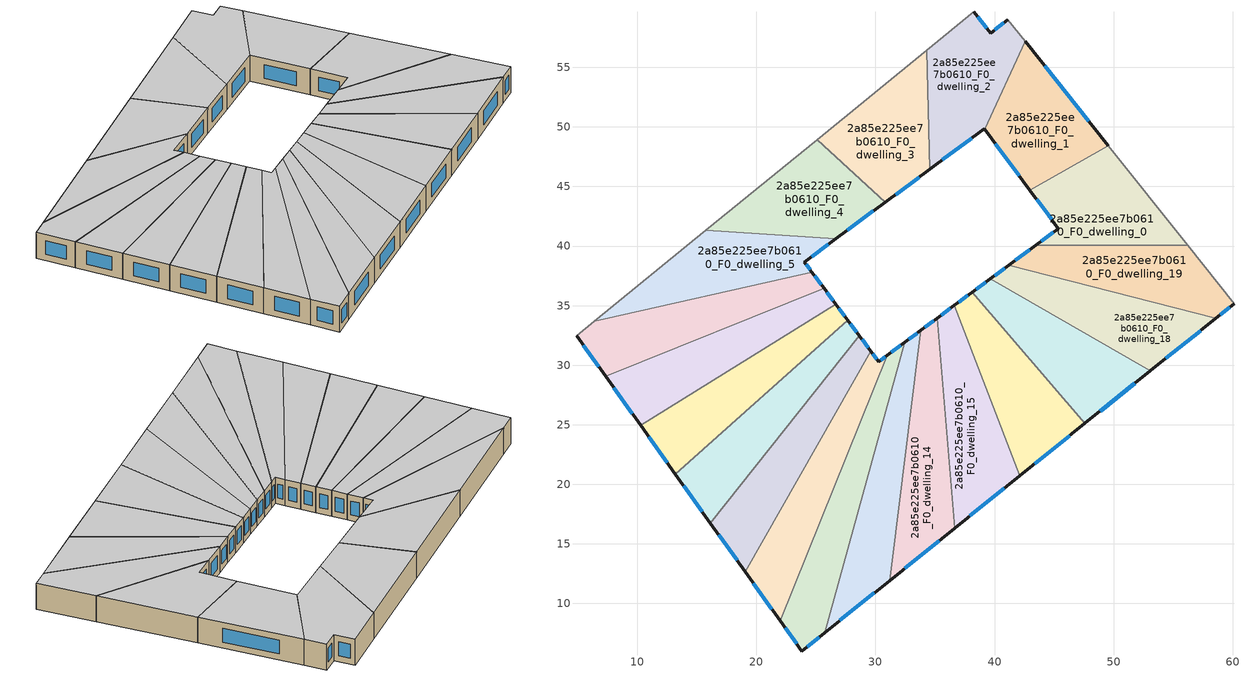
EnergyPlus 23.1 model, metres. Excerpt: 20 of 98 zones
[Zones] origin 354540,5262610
2a85e225ee7b0610_F0_dwelling_0
 floor ground (EU_floor_Construction): 49.57,48.4 56.2,40.07 43.47,40.07 45.37,41.47 42.96,44.7 z0
 wall outside (EU_wall_Construction): 42.96,44.7 45.37,41.47 43.47,40.07 z0:3
 wall to 2a85e225ee7b0610_F0_dwelling_1 (EU_wall_Construction): 49.57,48.4 42.96,44.7 z0:3
 wall adiabatic (EU_wall_Construction): 56.2,40.07 49.57,48.4 z0:3
 wall to 2a85e225ee7b0610_F0_dwelling_19 (EU_wall_Construction): 43.47,40.07 56.2,40.07 z0:3
 window (EU_Window_Construction): 44.92,41.14 43.91,40.4 / 43.53,43.94 44.8,42.23 z0.7:2.3
 ceiling to 2a85e225ee7b0610_F1_dwelling_0 (EU_floor_Construction): 56.2,40.07 49.57,48.4 42.96,44.7 45.37,41.47 43.47,40.07 z3
2a85e225ee7b0610_F0_dwelling_1
 floor ground (EU_floor_Construction): 42.58,57.18 49.57,48.4 42.96,44.7 39.18,49.79 z0
 wall outside (EU_wall_Construction): 39.18,49.79 42.96,44.7 / 49.57,48.4 42.58,57.18 z0:3
 wall to 2a85e225ee7b0610_F0_dwelling_2 (EU_wall_Construction): 42.58,57.18 39.18,49.79 z0:3
 window (EU_Window_Construction): 40.07,48.59 42.07,45.9 / 47.92,50.47 44.22,55.12 z0.7:2.3
 ceiling to 2a85e225ee7b0610_F1_dwelling_1 (EU_floor_Construction): 49.57,48.4 42.58,57.18 39.18,49.79 42.96,44.7 z3
2a85e225ee7b0610_F0_dwelling_10
 floor ground (EU_floor_Construction): 28.66,32.46 29.63,31.16 19.08,12.64 16.15,16.74 z0
 wall outside (EU_wall_Construction): 29.63,31.16 28.66,32.46 / 16.15,16.74 19.08,12.64 z0:3
 wall to 2a85e225ee7b0610_F0_dwelling_11 (EU_wall_Construction): 19.08,12.64 29.63,31.16 z0:3
 wall to 2a85e225ee7b0610_F0_dwelling_9 (EU_wall_Construction): 28.66,32.46 16.15,16.74 z0:3
 window (EU_Window_Construction): 29.4,31.47 28.89,32.16 / 16.84,15.78 18.39,13.61 z0.7:2.3
 ceiling to 2a85e225ee7b0610_F1_dwelling_10 (EU_floor_Construction): 19.08,12.64 29.63,31.16 28.66,32.46 16.15,16.74 z3
2a85e225ee7b0610_F0_dwelling_11
 floor ground (EU_floor_Construction): 30.98,30.83 21.99,8.56 19.08,12.64 29.63,31.16 30.27,30.3 z0
 wall outside (EU_wall_Construction): 30.98,30.83 30.27,30.3 29.63,31.16 / 19.08,12.64 21.99,8.56 z0:3
 wall to 2a85e225ee7b0610_F0_dwelling_12 (EU_wall_Construction): 21.99,8.56 30.98,30.83 z0:3
 window (EU_Window_Construction): 30.12,30.51 29.78,30.96 / 30.81,30.71 30.43,30.43 / 19.76,11.68 21.31,9.52 z0.7:2.3
 ceiling to 2a85e225ee7b0610_F1_dwelling_11 (EU_floor_Construction): 21.99,8.56 30.98,30.83 30.27,30.3 29.63,31.16 19.08,12.64 z3
2a85e225ee7b0610_F0_dwelling_12
 floor ground (EU_floor_Construction): 32.46,31.93 25.74,7.54 23.82,6 21.99,8.56 30.98,30.83 z0
 wall outside (EU_wall_Construction): 32.46,31.93 30.98,30.83 / 21.99,8.56 23.82,6 25.74,7.54 z0:3
 wall to 2a85e225ee7b0610_F0_dwelling_13 (EU_wall_Construction): 25.74,7.54 32.46,31.93 z0:3
 window (EU_Window_Construction): 32.12,31.67 31.33,31.09 / 24.27,6.36 25.29,7.18 / 22.42,7.96 23.39,6.6 z0.7:2.3
 ceiling to 2a85e225ee7b0610_F1_dwelling_12 (EU_floor_Construction): 25.74,7.54 32.46,31.93 30.98,30.83 21.99,8.56 23.82,6 z3
2a85e225ee7b0610_F0_dwelling_13
 floor ground (EU_floor_Construction): 33.81,32.93 31.19,11.92 25.74,7.54 32.46,31.93 z0
 wall outside (EU_wall_Construction): 33.81,32.93 32.46,31.93 / 25.74,7.54 31.19,11.92 z0:3
 wall to 2a85e225ee7b0610_F0_dwelling_14 (EU_wall_Construction): 31.19,11.92 33.81,32.93 z0:3
 window (EU_Window_Construction): 33.5,32.69 32.78,32.16 / 27.02,8.57 29.91,10.89 z0.7:2.3
 ceiling to 2a85e225ee7b0610_F1_dwelling_13 (EU_floor_Construction): 31.19,11.92 33.81,32.93 32.46,31.93 25.74,7.54 z3
2a85e225ee7b0610_F0_dwelling_14
 floor ground (EU_floor_Construction): 35.21,33.96 36.64,16.31 31.19,11.92 33.81,32.93 z0
 wall outside (EU_wall_Construction): 35.21,33.96 33.81,32.93 / 31.19,11.92 36.64,16.31 z0:3
 wall to 2a85e225ee7b0610_F0_dwelling_15 (EU_wall_Construction): 36.64,16.31 35.21,33.96 z0:3
 window (EU_Window_Construction): 34.88,33.72 34.14,33.17 / 32.47,12.95 35.36,15.28 z0.7:2.3
 ceiling to 2a85e225ee7b0610_F1_dwelling_14 (EU_floor_Construction): 36.64,16.31 35.21,33.96 33.81,32.93 31.19,11.92 z3
2a85e225ee7b0610_F0_dwelling_15
 floor ground (EU_floor_Construction): 36.64,35.02 42.11,20.7 36.64,16.31 35.21,33.96 z0
 wall outside (EU_wall_Construction): 36.64,35.02 35.21,33.96 / 36.64,16.31 42.11,20.7 z0:3
 wall to 2a85e225ee7b0610_F0_dwelling_16 (EU_wall_Construction): 42.11,20.7 36.64,35.02 z0:3
 window (EU_Window_Construction): 36.3,34.77 35.54,34.21 / 37.93,17.34 40.83,19.67 z0.7:2.3
 ceiling to 2a85e225ee7b0610_F1_dwelling_15 (EU_floor_Construction): 42.11,20.7 36.64,35.02 35.21,33.96 36.64,16.31 z3
2a85e225ee7b0610_F0_dwelling_16
 floor ground (EU_floor_Construction): 38.11,36.11 47.59,25.11 42.11,20.7 36.64,35.02 z0
 wall outside (EU_wall_Construction): 38.11,36.11 36.64,35.02 / 42.11,20.7 47.59,25.11 z0:3
 wall to 2a85e225ee7b0610_F0_dwelling_17 (EU_wall_Construction): 47.59,25.11 38.11,36.11 z0:3
 window (EU_Window_Construction): 37.77,35.85 36.98,35.27 / 43.4,21.74 46.3,24.07 z0.7:2.3
 ceiling to 2a85e225ee7b0610_F1_dwelling_16 (EU_floor_Construction): 47.59,25.11 38.11,36.11 36.64,35.02 42.11,20.7 z3
2a85e225ee7b0610_F0_dwelling_17
 floor ground (EU_floor_Construction): 53.08,29.52 47.59,25.11 38.11,36.11 39.64,37.24 z0
 wall outside (EU_wall_Construction): 39.64,37.24 38.11,36.11 / 47.59,25.11 53.08,29.52 z0:3
 wall to 2a85e225ee7b0610_F0_dwelling_18 (EU_wall_Construction): 53.08,29.52 39.64,37.24 z0:3
 window (EU_Window_Construction): 39.28,36.97 38.47,36.37 / 48.88,26.15 51.79,28.49 z0.7:2.3
 ceiling to 2a85e225ee7b0610_F1_dwelling_17 (EU_floor_Construction): 53.08,29.52 39.64,37.24 38.11,36.11 47.59,25.11 z3
2a85e225ee7b0610_F0_dwelling_18
 floor ground (EU_floor_Construction): 58.58,33.95 53.08,29.52 39.64,37.24 41.21,38.4 z0
 wall outside (EU_wall_Construction): 41.21,38.4 39.64,37.24 / 53.08,29.52 58.58,33.95 z0:3
 wall to 2a85e225ee7b0610_F0_dwelling_19 (EU_wall_Construction): 58.58,33.95 41.21,38.4 z0:3
 window (EU_Window_Construction): 40.84,38.13 40.01,37.51 / 54.37,30.56 57.29,32.91 z0.7:2.3
 ceiling to 2a85e225ee7b0610_F1_dwelling_18 (EU_floor_Construction): 58.58,33.95 41.21,38.4 39.64,37.24 53.08,29.52 z3
2a85e225ee7b0610_F0_dwelling_19
 floor ground (EU_floor_Construction): 56.2,40.07 60.1,35.17 58.58,33.95 41.21,38.4 43.47,40.07 z0
 wall outside (EU_wall_Construction): 43.47,40.07 41.21,38.4 / 58.58,33.95 60.1,35.17 z0:3
 wall adiabatic (EU_wall_Construction): 60.1,35.17 56.2,40.07 z0:3
 window (EU_Window_Construction): 42.94,39.68 41.74,38.79 / 58.94,34.23 59.74,34.88 z0.7:2.3
 ceiling to 2a85e225ee7b0610_F1_dwelling_19 (EU_floor_Construction): 60.1,35.17 56.2,40.07 43.47,40.07 41.21,38.4 58.58,33.95 z3
2a85e225ee7b0610_F0_dwelling_2
 floor ground (EU_floor_Construction): 41.13,59 42.58,57.18 39.18,49.79 39.15,49.83 34.55,46.43 34.3,56.42 38.28,59.65 39.69,57.87 z0
 wall outside (EU_wall_Construction): 41.13,59 39.69,57.87 38.28,59.65 / 34.55,46.43 39.15,49.83 39.18,49.79 z0:3
 wall adiabatic (EU_wall_Construction): 42.58,57.18 41.13,59 / 38.28,59.65 34.3,56.42 z0:3
 wall to 2a85e225ee7b0610_F0_dwelling_3 (EU_wall_Construction): 34.3,56.42 34.55,46.43 z0:3
 window (EU_Window_Construction): 40.79,58.74 40.03,58.14 / 35.63,47.23 38.07,49.03 / 39.36,58.29 38.61,59.23 z0.7:2.3
 ceiling to 2a85e225ee7b0610_F1_dwelling_2 (EU_floor_Construction): 39.18,49.79 42.58,57.18 41.13,59 39.69,57.87 38.28,59.65 34.3,56.42 34.55,46.43 39.15,49.83 z3
2a85e225ee7b0610_F0_dwelling_3
 floor ground (EU_floor_Construction): 34.3,56.42 34.55,46.43 30.81,43.66 25.11,48.93 z0
 wall outside (EU_wall_Construction): 30.81,43.66 34.55,46.43 z0:3
 wall to 2a85e225ee7b0610_F0_dwelling_4 (EU_wall_Construction): 25.11,48.93 30.81,43.66 z0:3
 wall adiabatic (EU_wall_Construction): 34.3,56.42 25.11,48.93 z0:3
 window (EU_Window_Construction): 31.69,44.31 33.67,45.78 z0.7:2.3
 ceiling to 2a85e225ee7b0610_F1_dwelling_3 (EU_floor_Construction): 34.55,46.43 34.3,56.42 25.11,48.93 30.81,43.66 z3
2a85e225ee7b0610_F0_dwelling_4
 floor ground (EU_floor_Construction): 30.81,43.66 26.67,40.6 15.76,41.32 25.11,48.93 z0
 wall outside (EU_wall_Construction): 26.67,40.6 30.81,43.66 z0:3
 wall to 2a85e225ee7b0610_F0_dwelling_5 (EU_wall_Construction): 15.76,41.32 26.67,40.6 z0:3
 wall adiabatic (EU_wall_Construction): 25.11,48.93 15.76,41.32 z0:3
 window (EU_Window_Construction): 27.64,41.32 29.84,42.94 z0.7:2.3
 ceiling to 2a85e225ee7b0610_F1_dwelling_4 (EU_floor_Construction): 30.81,43.66 25.11,48.93 15.76,41.32 26.67,40.6 z3
2a85e225ee7b0610_F0_dwelling_5
 floor ground (EU_floor_Construction): 26.67,40.6 24.05,38.66 24.68,37.81 6.41,33.7 15.76,41.32 z0
 wall outside (EU_wall_Construction): 24.68,37.81 24.05,38.66 26.67,40.6 z0:3
 wall to 2a85e225ee7b0610_F0_dwelling_6 (EU_wall_Construction): 6.41,33.7 24.68,37.81 z0:3
 wall adiabatic (EU_wall_Construction): 15.76,41.32 6.41,33.7 z0:3
 window (EU_Window_Construction): 24.66,39.11 26.05,40.14 / 24.53,38.01 24.19,38.46 z0.7:2.3
 ceiling to 2a85e225ee7b0610_F1_dwelling_5 (EU_floor_Construction): 24.68,37.81 24.05,38.66 26.67,40.6 15.76,41.32 6.41,33.7 z3
2a85e225ee7b0610_F0_dwelling_6
 floor ground (EU_floor_Construction): 24.68,37.81 25.69,36.44 7.35,29.07 4.91,32.48 6.41,33.7 z0
 wall outside (EU_wall_Construction): 25.69,36.44 24.68,37.81 / 4.91,32.48 7.35,29.07 z0:3
 wall to 2a85e225ee7b0610_F0_dwelling_7 (EU_wall_Construction): 7.35,29.07 25.69,36.44 z0:3
 wall adiabatic (EU_wall_Construction): 6.41,33.7 4.91,32.48 z0:3
 window (EU_Window_Construction): 25.45,36.76 24.91,37.49 / 5.48,31.68 6.78,29.87 z0.7:2.3
 ceiling to 2a85e225ee7b0610_F1_dwelling_6 (EU_floor_Construction): 25.69,36.44 24.68,37.81 6.41,33.7 4.91,32.48 7.35,29.07 z3
2a85e225ee7b0610_F0_dwelling_7
 floor ground (EU_floor_Construction): 25.69,36.44 26.69,35.11 10.28,24.96 7.35,29.07 z0
 wall outside (EU_wall_Construction): 26.69,35.11 25.69,36.44 / 7.35,29.07 10.28,24.96 z0:3
 wall to 2a85e225ee7b0610_F0_dwelling_8 (EU_wall_Construction): 10.28,24.96 26.69,35.11 z0:3
 window (EU_Window_Construction): 26.46,35.42 25.93,36.13 / 8.04,28.1 9.6,25.92 z0.7:2.3
 ceiling to 2a85e225ee7b0610_F1_dwelling_7 (EU_floor_Construction): 26.69,35.11 25.69,36.44 7.35,29.07 10.28,24.96 z3
2a85e225ee7b0610_F0_dwelling_8
 floor ground (EU_floor_Construction): 26.69,35.11 27.68,33.78 13.22,20.85 10.28,24.96 z0
 wall outside (EU_wall_Construction): 27.68,33.78 26.69,35.11 / 10.28,24.96 13.22,20.85 z0:3
 wall to 2a85e225ee7b0610_F0_dwelling_9 (EU_wall_Construction): 13.22,20.85 27.68,33.78 z0:3
 window (EU_Window_Construction): 27.44,34.09 26.92,34.8 / 10.97,23.99 12.53,21.81 z0.7:2.3
 ceiling to 2a85e225ee7b0610_F1_dwelling_8 (EU_floor_Construction): 27.68,33.78 26.69,35.11 10.28,24.96 13.22,20.85 z3
2a85e225ee7b0610_F0_dwelling_9
 floor ground (EU_floor_Construction): 27.68,33.78 28.66,32.46 16.15,16.74 13.22,20.85 z0
 wall outside (EU_wall_Construction): 28.66,32.46 27.68,33.78 / 13.22,20.85 16.15,16.74 z0:3
 window (EU_Window_Construction): 28.43,32.77 27.91,33.47 / 13.91,19.88 15.46,17.71 z0.7:2.3
 ceiling to 2a85e225ee7b0610_F1_dwelling_9 (EU_floor_Construction): 16.15,16.74 28.66,32.46 27.68,33.78 13.22,20.85 z3
[Building]
EU S2 Campaign: North Axis=0; Terrain=City; Solar Distribution=FullExterior
[Site:Location]
Budapest.Ferenc.Liszt.Intl.AP: Latitude=47.437; Longitude=19.256; Time Zone=1; Elevation=185
[SizingPeriod:WeatherFileDays]
AnnualSizingPeriod: Begin Month=1; Begin Day of Month=1; End Month=12; End Day of Month=31; Day of Week for Start Day=Monday; Use Weather File Daylight Saving Period=No; Use Weather File Rain and Snow Indicators=No
[MATERIAL]
EU_InternalMass_Material: Roughness=MediumRough; Thickness=0.1; Conductivity=1; Density=1800; Specific Heat=900; Thermal Absorptance=0.9; Solar Absorptance=0.7; Visible Absorptance=0.7
[MATERIAL:NOMASS] Roughness=MediumRough; Thermal Absorptance=0.9; Solar Absorptance=0.7; Visible Absorptance=0.7
Name | Thermal Resistance
EU_wall_NoMass | 0.832559
EU_floor_NoMass | 0.872794
[WINDOWMATERIAL:SIMPLEGLAZINGSYSTEM]
EU_Window_SimpleGlazing: UFactor=2.79869; Solar Heat Gain Coefficient=0.75; Visible Transmittance=0.75
[CONSTRUCTION]
EU_wall_Construction: EU_wall_NoMass
EU_floor_Construction: EU_floor_NoMass
EU_Window_Construction: EU_Window_SimpleGlazing
EU_InternalMass_Construction: EU_InternalMass_Material
[ZONE] Type=1; Multiplier=1; Ceiling Height=autocalculate; Floor Area=autocalculate; Part of Total Floor Area=Yes
Name | Volume
2a85e225ee7b0610_F0_dwelling_0 | 193.663
2a85e225ee7b0610_F0_dwelling_1 | 193.676
2a85e225ee7b0610_F0_dwelling_10 | 193.689
2a85e225ee7b0610_F0_dwelling_11 | 193.651
2a85e225ee7b0610_F0_dwelling_12; 2a85e225ee7b0610_F0_dwelling_7 | 193.711
2a85e225ee7b0610_F0_dwelling_13 | 193.652
2a85e225ee7b0610_F0_dwelling_14; 2a85e225ee7b0610_F0_dwelling_2; 2a85e225ee7b0610_F0_dwelling_4; 2a85e225ee7b0610_F0_dwelling_8 | 193.7
2a85e225ee7b0610_F0_dwelling_15 | 193.641
2a85e225ee7b0610_F0_dwelling_16 | 193.708
2a85e225ee7b0610_F0_dwelling_17 | 193.675
2a85e225ee7b0610_F0_dwelling_18 | 193.703
2a85e225ee7b0610_F0_dwelling_19 | 193.657
2a85e225ee7b0610_F0_dwelling_3 | 193.674
2a85e225ee7b0610_F0_dwelling_5 | 193.686
2a85e225ee7b0610_F0_dwelling_6 | 193.647
2a85e225ee7b0610_F0_dwelling_9 | 193.639
[INTERNALMASS] Construction=EU_InternalMass_Construction
Name | Zone or ZoneList | Surface Area
2a85e225ee7b0610_F0_dwelling_0_EU_InternalMass | 2a85e225ee7b0610_F0_dwelling_0 | 64.5542
2a85e225ee7b0610_F0_dwelling_1_EU_InternalMass | 2a85e225ee7b0610_F0_dwelling_1 | 64.5587
2a85e225ee7b0610_F0_dwelling_2_EU_InternalMass | 2a85e225ee7b0610_F0_dwelling_2 | 64.5666
2a85e225ee7b0610_F0_dwelling_3_EU_InternalMass | 2a85e225ee7b0610_F0_dwelling_3 | 64.558
2a85e225ee7b0610_F0_dwelling_4_EU_InternalMass | 2a85e225ee7b0610_F0_dwelling_4 | 64.5666
2a85e225ee7b0610_F0_dwelling_5_EU_InternalMass | 2a85e225ee7b0610_F0_dwelling_5 | 64.562
2a85e225ee7b0610_F0_dwelling_6_EU_InternalMass | 2a85e225ee7b0610_F0_dwelling_6 | 64.5489
2a85e225ee7b0610_F0_dwelling_7_EU_InternalMass | 2a85e225ee7b0610_F0_dwelling_7 | 64.5702
2a85e225ee7b0610_F0_dwelling_8_EU_InternalMass | 2a85e225ee7b0610_F0_dwelling_8 | 64.5666
2a85e225ee7b0610_F0_dwelling_9_EU_InternalMass | 2a85e225ee7b0610_F0_dwelling_9 | 64.5463
2a85e225ee7b0610_F0_dwelling_10_EU_InternalMass | 2a85e225ee7b0610_F0_dwelling_10 | 64.5628
2a85e225ee7b0610_F0_dwelling_11_EU_InternalMass | 2a85e225ee7b0610_F0_dwelling_11 | 64.5502
2a85e225ee7b0610_F0_dwelling_12_EU_InternalMass | 2a85e225ee7b0610_F0_dwelling_12 | 64.5703
2a85e225ee7b0610_F0_dwelling_13_EU_InternalMass | 2a85e225ee7b0610_F0_dwelling_13 | 64.5506
2a85e225ee7b0610_F0_dwelling_14_EU_InternalMass | 2a85e225ee7b0610_F0_dwelling_14 | 64.5664
2a85e225ee7b0610_F0_dwelling_15_EU_InternalMass | 2a85e225ee7b0610_F0_dwelling_15 | 64.5469
2a85e225ee7b0610_F0_dwelling_16_EU_InternalMass | 2a85e225ee7b0610_F0_dwelling_16 | 64.5693
2a85e225ee7b0610_F0_dwelling_17_EU_InternalMass | 2a85e225ee7b0610_F0_dwelling_17 | 64.5584
2a85e225ee7b0610_F0_dwelling_18_EU_InternalMass | 2a85e225ee7b0610_F0_dwelling_18 | 64.5677
2a85e225ee7b0610_F0_dwelling_19_EU_InternalMass | 2a85e225ee7b0610_F0_dwelling_19 | 64.5523
[OTHEREQUIPMENT] Fuel Type=Electricity; Design Level Calculation Method=Watts/Area; Power per Zone Floor Area=1; Fraction Latent=0; Fraction Radiant=0; Fraction Lost=0; Carbon Dioxide Generation Rate=0; EndUse Subcategory=EU_Step8_InternalGains
Name | Zone or ZoneList or Space or SpaceList | Schedule
EU_Step8_InternalGain_2a85e225ee7b0610_F0_dwelling_0_f000 | 2a85e225ee7b0610_F0_dwelling_0 | EU_Step8_GainSchedule_2a85e225ee7b0610_F0_dwelling_0_f000
EU_Step8_InternalGain_2a85e225ee7b0610_F0_dwelling_1_f000 | 2a85e225ee7b0610_F0_dwelling_1 | EU_Step8_GainSchedule_2a85e225ee7b0610_F0_dwelling_1_f000
EU_Step8_InternalGain_2a85e225ee7b0610_F0_dwelling_2_f000 | 2a85e225ee7b0610_F0_dwelling_2 | EU_Step8_GainSchedule_2a85e225ee7b0610_F0_dwelling_2_f000
EU_Step8_InternalGain_2a85e225ee7b0610_F0_dwelling_3_f000 | 2a85e225ee7b0610_F0_dwelling_3 | EU_Step8_GainSchedule_2a85e225ee7b0610_F0_dwelling_3_f000
EU_Step8_InternalGain_2a85e225ee7b0610_F0_dwelling_4_f000 | 2a85e225ee7b0610_F0_dwelling_4 | EU_Step8_GainSchedule_2a85e225ee7b0610_F0_dwelling_4_f000
EU_Step8_InternalGain_2a85e225ee7b0610_F0_dwelling_5_f000 | 2a85e225ee7b0610_F0_dwelling_5 | EU_Step8_GainSchedule_2a85e225ee7b0610_F0_dwelling_5_f000
EU_Step8_InternalGain_2a85e225ee7b0610_F0_dwelling_6_f000 | 2a85e225ee7b0610_F0_dwelling_6 | EU_Step8_GainSchedule_2a85e225ee7b0610_F0_dwelling_6_f000
EU_Step8_InternalGain_2a85e225ee7b0610_F0_dwelling_7_f000 | 2a85e225ee7b0610_F0_dwelling_7 | EU_Step8_GainSchedule_2a85e225ee7b0610_F0_dwelling_7_f000
EU_Step8_InternalGain_2a85e225ee7b0610_F0_dwelling_8_f000 | 2a85e225ee7b0610_F0_dwelling_8 | EU_Step8_GainSchedule_2a85e225ee7b0610_F0_dwelling_8_f000
EU_Step8_InternalGain_2a85e225ee7b0610_F0_dwelling_9_f000 | 2a85e225ee7b0610_F0_dwelling_9 | EU_Step8_GainSchedule_2a85e225ee7b0610_F0_dwelling_9_f000
EU_Step8_InternalGain_2a85e225ee7b0610_F0_dwelling_10_f000 | 2a85e225ee7b0610_F0_dwelling_10 | EU_Step8_GainSchedule_2a85e225ee7b0610_F0_dwelling_10_f000
EU_Step8_InternalGain_2a85e225ee7b0610_F0_dwelling_11_f000 | 2a85e225ee7b0610_F0_dwelling_11 | EU_Step8_GainSchedule_2a85e225ee7b0610_F0_dwelling_11_f000
EU_Step8_InternalGain_2a85e225ee7b0610_F0_dwelling_12_f000 | 2a85e225ee7b0610_F0_dwelling_12 | EU_Step8_GainSchedule_2a85e225ee7b0610_F0_dwelling_12_f000
EU_Step8_InternalGain_2a85e225ee7b0610_F0_dwelling_13_f000 | 2a85e225ee7b0610_F0_dwelling_13 | EU_Step8_GainSchedule_2a85e225ee7b0610_F0_dwelling_13_f000
EU_Step8_InternalGain_2a85e225ee7b0610_F0_dwelling_14_f000 | 2a85e225ee7b0610_F0_dwelling_14 | EU_Step8_GainSchedule_2a85e225ee7b0610_F0_dwelling_14_f000
EU_Step8_InternalGain_2a85e225ee7b0610_F0_dwelling_15_f000 | 2a85e225ee7b0610_F0_dwelling_15 | EU_Step8_GainSchedule_2a85e225ee7b0610_F0_dwelling_15_f000
EU_Step8_InternalGain_2a85e225ee7b0610_F0_dwelling_16_f000 | 2a85e225ee7b0610_F0_dwelling_16 | EU_Step8_GainSchedule_2a85e225ee7b0610_F0_dwelling_16_f000
EU_Step8_InternalGain_2a85e225ee7b0610_F0_dwelling_17_f000 | 2a85e225ee7b0610_F0_dwelling_17 | EU_Step8_GainSchedule_2a85e225ee7b0610_F0_dwelling_17_f000
EU_Step8_InternalGain_2a85e225ee7b0610_F0_dwelling_18_f000 | 2a85e225ee7b0610_F0_dwelling_18 | EU_Step8_GainSchedule_2a85e225ee7b0610_F0_dwelling_18_f000
EU_Step8_InternalGain_2a85e225ee7b0610_F0_dwelling_19_f000 | 2a85e225ee7b0610_F0_dwelling_19 | EU_Step8_GainSchedule_2a85e225ee7b0610_F0_dwelling_19_f000
[ZONEVENTILATION:DESIGNFLOWRATE] Schedule=EU_AlwaysOn; Design Flow Rate Calculation Method=AirChanges/Hour; Air Changes per Hour=0.475469; Ventilation Type=Natural; Fan Pressure Rise=0; Fan Total Efficiency=1; Constant Term Coefficient=1; Temperature Term Coefficient=0; Velocity Term Coefficient=0; Velocity Squared Term Coefficient=0; Minimum Indoor Temperature=-100; Maximum Indoor Temperature=100; Delta Temperature=-100; Minimum Outdoor Temperature=-100; Maximum Outdoor Temperature=100; Maximum Wind Speed=40
Name | Zone or ZoneList or Space or SpaceList
EU_ConstantAir_2a85e225ee7b0610_F0_dwelling_0 | 2a85e225ee7b0610_F0_dwelling_0
EU_ConstantAir_2a85e225ee7b0610_F0_dwelling_1 | 2a85e225ee7b0610_F0_dwelling_1
EU_ConstantAir_2a85e225ee7b0610_F0_dwelling_2 | 2a85e225ee7b0610_F0_dwelling_2
EU_ConstantAir_2a85e225ee7b0610_F0_dwelling_3 | 2a85e225ee7b0610_F0_dwelling_3
EU_ConstantAir_2a85e225ee7b0610_F0_dwelling_4 | 2a85e225ee7b0610_F0_dwelling_4
EU_ConstantAir_2a85e225ee7b0610_F0_dwelling_5 | 2a85e225ee7b0610_F0_dwelling_5
EU_ConstantAir_2a85e225ee7b0610_F0_dwelling_6 | 2a85e225ee7b0610_F0_dwelling_6
EU_ConstantAir_2a85e225ee7b0610_F0_dwelling_7 | 2a85e225ee7b0610_F0_dwelling_7
EU_ConstantAir_2a85e225ee7b0610_F0_dwelling_8 | 2a85e225ee7b0610_F0_dwelling_8
EU_ConstantAir_2a85e225ee7b0610_F0_dwelling_9 | 2a85e225ee7b0610_F0_dwelling_9
EU_ConstantAir_2a85e225ee7b0610_F0_dwelling_10 | 2a85e225ee7b0610_F0_dwelling_10
EU_ConstantAir_2a85e225ee7b0610_F0_dwelling_11 | 2a85e225ee7b0610_F0_dwelling_11
EU_ConstantAir_2a85e225ee7b0610_F0_dwelling_12 | 2a85e225ee7b0610_F0_dwelling_12
EU_ConstantAir_2a85e225ee7b0610_F0_dwelling_13 | 2a85e225ee7b0610_F0_dwelling_13
EU_ConstantAir_2a85e225ee7b0610_F0_dwelling_14 | 2a85e225ee7b0610_F0_dwelling_14
EU_ConstantAir_2a85e225ee7b0610_F0_dwelling_15 | 2a85e225ee7b0610_F0_dwelling_15
EU_ConstantAir_2a85e225ee7b0610_F0_dwelling_16 | 2a85e225ee7b0610_F0_dwelling_16
EU_ConstantAir_2a85e225ee7b0610_F0_dwelling_17 | 2a85e225ee7b0610_F0_dwelling_17
EU_ConstantAir_2a85e225ee7b0610_F0_dwelling_18 | 2a85e225ee7b0610_F0_dwelling_18
EU_ConstantAir_2a85e225ee7b0610_F0_dwelling_19 | 2a85e225ee7b0610_F0_dwelling_19
[HVACTEMPLATE:THERMOSTAT] Constant Heating Setpoint=20; Constant Cooling Setpoint=50
EU_HeatOnly_2a85e225ee7b0610_F0_dwelling_0; EU_HeatOnly_2a85e225ee7b0610_F0_dwelling_1; EU_HeatOnly_2a85e225ee7b0610_F0_dwelling_2; EU_HeatOnly_2a85e225ee7b0610_F0_dwelling_3; EU_HeatOnly_2a85e225ee7b0610_F0_dwelling_4; EU_HeatOnly_2a85e225ee7b0610_F0_dwelling_5; EU_HeatOnly_2a85e225ee7b0610_F0_dwelling_6; EU_HeatOnly_2a85e225ee7b0610_F0_dwelling_7; EU_HeatOnly_2a85e225ee7b0610_F0_dwelling_8; EU_HeatOnly_2a85e225ee7b0610_F0_dwelling_9; EU_HeatOnly_2a85e225ee7b0610_F0_dwelling_10; EU_HeatOnly_2a85e225ee7b0610_F0_dwelling_11; EU_HeatOnly_2a85e225ee7b0610_F0_dwelling_12; EU_HeatOnly_2a85e225ee7b0610_F0_dwelling_13; EU_HeatOnly_2a85e225ee7b0610_F0_dwelling_14; EU_HeatOnly_2a85e225ee7b0610_F0_dwelling_15; EU_HeatOnly_2a85e225ee7b0610_F0_dwelling_16; EU_HeatOnly_2a85e225ee7b0610_F0_dwelling_17; EU_HeatOnly_2a85e225ee7b0610_F0_dwelling_18; EU_HeatOnly_2a85e225ee7b0610_F0_dwelling_19; EU_HeatOnly_2a85e225ee7b0610_F1_dwelling_0; EU_HeatOnly_2a85e225ee7b0610_F1_dwelling_1; EU_HeatOnly_2a85e225ee7b0610_F1_dwelling_2; EU_HeatOnly_2a85e225ee7b0610_F1_dwelling_3; EU_HeatOnly_2a85e225ee7b0610_F1_dwelling_4; EU_HeatOnly_2a85e225ee7b0610_F1_dwelling_5; EU_HeatOnly_2a85e225ee7b0610_F1_dwelling_6; EU_HeatOnly_2a85e225ee7b0610_F1_dwelling_7; EU_HeatOnly_2a85e225ee7b0610_F1_dwelling_8; EU_HeatOnly_2a85e225ee7b0610_F1_dwelling_9; EU_HeatOnly_2a85e225ee7b0610_F1_dwelling_10; EU_HeatOnly_2a85e225ee7b0610_F1_dwelling_11; EU_HeatOnly_2a85e225ee7b0610_F1_dwelling_12; EU_HeatOnly_2a85e225ee7b0610_F1_dwelling_13; EU_HeatOnly_2a85e225ee7b0610_F1_dwelling_14; EU_HeatOnly_2a85e225ee7b0610_F1_dwelling_15; EU_HeatOnly_2a85e225ee7b0610_F1_dwelling_16; EU_HeatOnly_2a85e225ee7b0610_F1_dwelling_17; EU_HeatOnly_2a85e225ee7b0610_F1_dwelling_18; EU_HeatOnly_2a85e225ee7b0610_F1_dwelling_19; EU_HeatOnly_2a85e225ee7b0610_F2_dwelling_0; EU_HeatOnly_2a85e225ee7b0610_F2_dwelling_1; EU_HeatOnly_2a85e225ee7b0610_F2_dwelling_2; EU_HeatOnly_2a85e225ee7b0610_F2_dwelling_3; EU_HeatOnly_2a85e225ee7b0610_F2_dwelling_4; EU_HeatOnly_2a85e225ee7b0610_F2_dwelling_5; EU_HeatOnly_2a85e225ee7b0610_F2_dwelling_6; EU_HeatOnly_2a85e225ee7b0610_F2_dwelling_7; EU_HeatOnly_2a85e225ee7b0610_F2_dwelling_8; EU_HeatOnly_2a85e225ee7b0610_F2_dwelling_9; EU_HeatOnly_2a85e225ee7b0610_F2_dwelling_10; EU_HeatOnly_2a85e225ee7b0610_F2_dwelling_11; EU_HeatOnly_2a85e225ee7b0610_F2_dwelling_12; EU_HeatOnly_2a85e225ee7b0610_F2_dwelling_13; EU_HeatOnly_2a85e225ee7b0610_F2_dwelling_14; EU_HeatOnly_2a85e225ee7b0610_F2_dwelling_15; EU_HeatOnly_2a85e225ee7b0610_F2_dwelling_16; EU_HeatOnly_2a85e225ee7b0610_F2_dwelling_17; EU_HeatOnly_2a85e225ee7b0610_F2_dwelling_18; EU_HeatOnly_2a85e225ee7b0610_F2_dwelling_19; EU_HeatOnly_2a85e225ee7b0610_F3_dwelling_0; EU_HeatOnly_2a85e225ee7b0610_F3_dwelling_1; EU_HeatOnly_2a85e225ee7b0610_F3_dwelling_2; EU_HeatOnly_2a85e225ee7b0610_F3_dwelling_3; EU_HeatOnly_2a85e225ee7b0610_F3_dwelling_4; EU_HeatOnly_2a85e225ee7b0610_F3_dwelling_5; EU_HeatOnly_2a85e225ee7b0610_F3_dwelling_6; EU_HeatOnly_2a85e225ee7b0610_F3_dwelling_7; EU_HeatOnly_2a85e225ee7b0610_F3_dwelling_8; EU_HeatOnly_2a85e225ee7b0610_F3_dwelling_9; EU_HeatOnly_2a85e225ee7b0610_F3_dwelling_10; EU_HeatOnly_2a85e225ee7b0610_F3_dwelling_11; EU_HeatOnly_2a85e225ee7b0610_F3_dwelling_12; EU_HeatOnly_2a85e225ee7b0610_F3_dwelling_13; EU_HeatOnly_2a85e225ee7b0610_F3_dwelling_14; EU_HeatOnly_2a85e225ee7b0610_F3_dwelling_15; EU_HeatOnly_2a85e225ee7b0610_F3_dwelling_16; EU_HeatOnly_2a85e225ee7b0610_F3_dwelling_17; EU_HeatOnly_2a85e225ee7b0610_F3_dwelling_18; EU_HeatOnly_2a85e225ee7b0610_F4_dwelling_0; EU_HeatOnly_2a85e225ee7b0610_F4_dwelling_1; EU_HeatOnly_2a85e225ee7b0610_F4_dwelling_2; EU_HeatOnly_2a85e225ee7b0610_F4_dwelling_3; EU_HeatOnly_2a85e225ee7b0610_F4_dwelling_4; EU_HeatOnly_2a85e225ee7b0610_F4_dwelling_5; EU_HeatOnly_2a85e225ee7b0610_F4_dwelling_6; EU_HeatOnly_2a85e225ee7b0610_F4_dwelling_7; EU_HeatOnly_2a85e225ee7b0610_F4_dwelling_8; EU_HeatOnly_2a85e225ee7b0610_F4_dwelling_9; EU_HeatOnly_2a85e225ee7b0610_F4_dwelling_10; EU_HeatOnly_2a85e225ee7b0610_F4_dwelling_11; EU_HeatOnly_2a85e225ee7b0610_F4_dwelling_12; EU_HeatOnly_2a85e225ee7b0610_F4_dwelling_13; EU_HeatOnly_2a85e225ee7b0610_F4_dwelling_14; EU_HeatOnly_2a85e225ee7b0610_F4_dwelling_15; EU_HeatOnly_2a85e225ee7b0610_F4_dwelling_16; EU_HeatOnly_2a85e225ee7b0610_F4_dwelling_17; EU_HeatOnly_2a85e225ee7b0610_F4_dwelling_18
[HVACTEMPLATE:ZONE:IDEALLOADSAIRSYSTEM] System Availability Schedule=EU_AlwaysOn; Maximum Heating Supply Air Temperature=50; Minimum Cooling Supply Air Temperature=13; Maximum Heating Supply Air Humidity Ratio=0.0156; Minimum Cooling Supply Air Humidity Ratio=0.0077; Heating Limit=NoLimit; Cooling Limit=NoLimit; Heating Availability Schedule=EU_AlwaysOn; Cooling Availability Schedule=EU_CoolingOff; Dehumidification Control Type=ConstantSensibleHeatRatio; Cooling Sensible Heat Ratio=0.7; Dehumidification Setpoint=60; Humidification Control Type=None; Humidification Setpoint=30; Outdoor Air Method=None; Outdoor Air Flow Rate per Person=0.00944; Outdoor Air Flow Rate per Zone Floor Area=0; Outdoor Air Flow Rate per Zone=0; Demand Controlled Ventilation Type=None; Outdoor Air Economizer Type=NoEconomizer; Heat Recovery Type=None; Sensible Heat Recovery Effectiveness=0.7; Latent Heat Recovery Effectiveness=0.65
Name | Template Thermostat
2a85e225ee7b0610_F0_dwelling_0 | EU_HeatOnly_2a85e225ee7b0610_F0_dwelling_0
2a85e225ee7b0610_F0_dwelling_1 | EU_HeatOnly_2a85e225ee7b0610_F0_dwelling_1
2a85e225ee7b0610_F0_dwelling_2 | EU_HeatOnly_2a85e225ee7b0610_F0_dwelling_2
2a85e225ee7b0610_F0_dwelling_3 | EU_HeatOnly_2a85e225ee7b0610_F0_dwelling_3
2a85e225ee7b0610_F0_dwelling_4 | EU_HeatOnly_2a85e225ee7b0610_F0_dwelling_4
2a85e225ee7b0610_F0_dwelling_5 | EU_HeatOnly_2a85e225ee7b0610_F0_dwelling_5
2a85e225ee7b0610_F0_dwelling_6 | EU_HeatOnly_2a85e225ee7b0610_F0_dwelling_6
2a85e225ee7b0610_F0_dwelling_7 | EU_HeatOnly_2a85e225ee7b0610_F0_dwelling_7
2a85e225ee7b0610_F0_dwelling_8 | EU_HeatOnly_2a85e225ee7b0610_F0_dwelling_8
2a85e225ee7b0610_F0_dwelling_9 | EU_HeatOnly_2a85e225ee7b0610_F0_dwelling_9
2a85e225ee7b0610_F0_dwelling_10 | EU_HeatOnly_2a85e225ee7b0610_F0_dwelling_10
2a85e225ee7b0610_F0_dwelling_11 | EU_HeatOnly_2a85e225ee7b0610_F0_dwelling_11
2a85e225ee7b0610_F0_dwelling_12 | EU_HeatOnly_2a85e225ee7b0610_F0_dwelling_12
2a85e225ee7b0610_F0_dwelling_13 | EU_HeatOnly_2a85e225ee7b0610_F0_dwelling_13
2a85e225ee7b0610_F0_dwelling_14 | EU_HeatOnly_2a85e225ee7b0610_F0_dwelling_14
2a85e225ee7b0610_F0_dwelling_15 | EU_HeatOnly_2a85e225ee7b0610_F0_dwelling_15
2a85e225ee7b0610_F0_dwelling_16 | EU_HeatOnly_2a85e225ee7b0610_F0_dwelling_16
2a85e225ee7b0610_F0_dwelling_17 | EU_HeatOnly_2a85e225ee7b0610_F0_dwelling_17
2a85e225ee7b0610_F0_dwelling_18 | EU_HeatOnly_2a85e225ee7b0610_F0_dwelling_18
2a85e225ee7b0610_F0_dwelling_19 | EU_HeatOnly_2a85e225ee7b0610_F0_dwelling_19
[SIZING:ZONE] Zone Cooling Design Supply Air Temperature Input Method=SupplyAirTemperature; Zone Cooling Design Supply Air Temperature=13; Zone Heating Design Supply Air Temperature Input Method=SupplyAirTemperature; Zone Heating Design Supply Air Temperature=50; Zone Cooling Design Supply Air Humidity Ratio=0.008; Zone Heating Design Supply Air Humidity Ratio=0.008; Cooling Design Air Flow Method=DesignDay; Cooling Design Air Flow Rate=0; Cooling Minimum Air Flow per Zone Floor Area=0.000762; Cooling Minimum Air Flow=0; Cooling Minimum Air Flow Fraction=0.2; Heating Design Air Flow Method=DesignDay; Heating Design Air Flow Rate=0; Heating Maximum Air Flow per Zone Floor Area=0.002032; Heating Maximum Air Flow=0.141576; Heating Maximum Air Flow Fraction=0.3; Account for Dedicated Outdoor Air System=No; Dedicated Outdoor Air System Control Strategy=NeutralSupplyAir; Dedicated Outdoor Air Low Setpoint Temperature for Design=autosize; Dedicated Outdoor Air High Setpoint Temperature for Design=autosize; Zone Load Sizing Method=Sensible Load Only No Latent Load; Zone Latent Cooling Design Supply Air Humidity Ratio Input Method=HumidityRatioDifference; Zone Cooling Design Supply Air Humidity Ratio Difference=0.005; Zone Latent Heating Design Supply Air Humidity Ratio Input Method=HumidityRatioDifference; Zone Humidification Design Supply Air Humidity Ratio Difference=0.005
2a85e225ee7b0610_F0_dwelling_0; 2a85e225ee7b0610_F0_dwelling_1; 2a85e225ee7b0610_F0_dwelling_2; 2a85e225ee7b0610_F0_dwelling_3; 2a85e225ee7b0610_F0_dwelling_4; 2a85e225ee7b0610_F0_dwelling_5; 2a85e225ee7b0610_F0_dwelling_6; 2a85e225ee7b0610_F0_dwelling_7; 2a85e225ee7b0610_F0_dwelling_8; 2a85e225ee7b0610_F0_dwelling_9; 2a85e225ee7b0610_F0_dwelling_10; 2a85e225ee7b0610_F0_dwelling_11; 2a85e225ee7b0610_F0_dwelling_12; 2a85e225ee7b0610_F0_dwelling_13; 2a85e225ee7b0610_F0_dwelling_14; 2a85e225ee7b0610_F0_dwelling_15; 2a85e225ee7b0610_F0_dwelling_16; 2a85e225ee7b0610_F0_dwelling_17; 2a85e225ee7b0610_F0_dwelling_18; 2a85e225ee7b0610_F0_dwelling_19
[SCHEDULE:CONSTANT]
Name | Hourly Value
EU_AlwaysOn | 1
EU_CoolingOff | 0
[SCHEDULE:FILE] Column Number=1; Rows to Skip at Top=0; Number of Hours of Data=8760; Column Separator=Comma; Interpolate to Timestep=No; Minutes per Item=60; Adjust Schedule for Daylight Savings=Yes
Name | File
EU_Step8_GainSchedule_2a85e225ee7b0610_F0_dwelling_0_f000 | ../../schedules/2a85e225ee7b0610/2a85e225ee7b0610_F0_dwelling_0_f000_gain.csv
EU_Step8_GainSchedule_2a85e225ee7b0610_F0_dwelling_1_f000 | ../../schedules/2a85e225ee7b0610/2a85e225ee7b0610_F0_dwelling_1_f000_gain.csv
EU_Step8_GainSchedule_2a85e225ee7b0610_F0_dwelling_2_f000 | ../../schedules/2a85e225ee7b0610/2a85e225ee7b0610_F0_dwelling_2_f000_gain.csv
EU_Step8_GainSchedule_2a85e225ee7b0610_F0_dwelling_3_f000 | ../../schedules/2a85e225ee7b0610/2a85e225ee7b0610_F0_dwelling_3_f000_gain.csv
EU_Step8_GainSchedule_2a85e225ee7b0610_F0_dwelling_4_f000 | ../../schedules/2a85e225ee7b0610/2a85e225ee7b0610_F0_dwelling_4_f000_gain.csv
EU_Step8_GainSchedule_2a85e225ee7b0610_F0_dwelling_5_f000 | ../../schedules/2a85e225ee7b0610/2a85e225ee7b0610_F0_dwelling_5_f000_gain.csv
EU_Step8_GainSchedule_2a85e225ee7b0610_F0_dwelling_6_f000 | ../../schedules/2a85e225ee7b0610/2a85e225ee7b0610_F0_dwelling_6_f000_gain.csv
EU_Step8_GainSchedule_2a85e225ee7b0610_F0_dwelling_7_f000 | ../../schedules/2a85e225ee7b0610/2a85e225ee7b0610_F0_dwelling_7_f000_gain.csv
EU_Step8_GainSchedule_2a85e225ee7b0610_F0_dwelling_8_f000 | ../../schedules/2a85e225ee7b0610/2a85e225ee7b0610_F0_dwelling_8_f000_gain.csv
EU_Step8_GainSchedule_2a85e225ee7b0610_F0_dwelling_9_f000 | ../../schedules/2a85e225ee7b0610/2a85e225ee7b0610_F0_dwelling_9_f000_gain.csv
EU_Step8_GainSchedule_2a85e225ee7b0610_F0_dwelling_10_f000 | ../../schedules/2a85e225ee7b0610/2a85e225ee7b0610_F0_dwelling_10_f000_gain.csv
EU_Step8_GainSchedule_2a85e225ee7b0610_F0_dwelling_11_f000 | ../../schedules/2a85e225ee7b0610/2a85e225ee7b0610_F0_dwelling_11_f000_gain.csv
EU_Step8_GainSchedule_2a85e225ee7b0610_F0_dwelling_12_f000 | ../../schedules/2a85e225ee7b0610/2a85e225ee7b0610_F0_dwelling_12_f000_gain.csv
EU_Step8_GainSchedule_2a85e225ee7b0610_F0_dwelling_13_f000 | ../../schedules/2a85e225ee7b0610/2a85e225ee7b0610_F0_dwelling_13_f000_gain.csv
EU_Step8_GainSchedule_2a85e225ee7b0610_F0_dwelling_14_f000 | ../../schedules/2a85e225ee7b0610/2a85e225ee7b0610_F0_dwelling_14_f000_gain.csv
EU_Step8_GainSchedule_2a85e225ee7b0610_F0_dwelling_15_f000 | ../../schedules/2a85e225ee7b0610/2a85e225ee7b0610_F0_dwelling_15_f000_gain.csv
EU_Step8_GainSchedule_2a85e225ee7b0610_F0_dwelling_16_f000 | ../../schedules/2a85e225ee7b0610/2a85e225ee7b0610_F0_dwelling_16_f000_gain.csv
EU_Step8_GainSchedule_2a85e225ee7b0610_F0_dwelling_17_f000 | ../../schedules/2a85e225ee7b0610/2a85e225ee7b0610_F0_dwelling_17_f000_gain.csv
EU_Step8_GainSchedule_2a85e225ee7b0610_F0_dwelling_18_f000 | ../../schedules/2a85e225ee7b0610/2a85e225ee7b0610_F0_dwelling_18_f000_gain.csv
EU_Step8_GainSchedule_2a85e225ee7b0610_F0_dwelling_19_f000 | ../../schedules/2a85e225ee7b0610/2a85e225ee7b0610_F0_dwelling_19_f000_gain.csv
